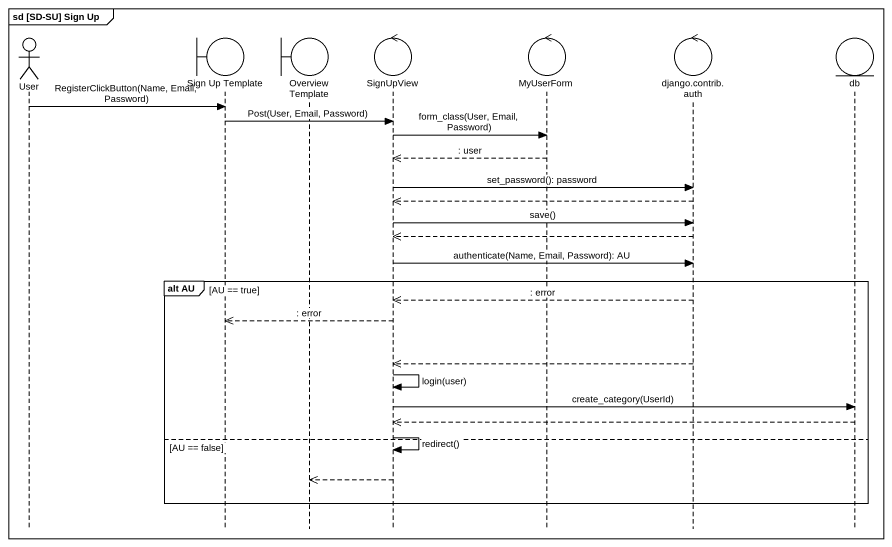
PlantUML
@startuml
mainframe sd [SD-SU] Sign Up
hide footbox
actor User
boundary "Sign Up Template" as Sign_Up_Template
boundary OverviewTemplate
control SignUpView
control MyUserForm
control "django.contrib.auth" as django_contrib_auth
entity db

User -> Sign_Up_Template : RegisterClickButton(Name, Email, Password)
Sign_Up_Template -> SignUpView : Post(User, Email, Password)
SignUpView -> MyUserForm : form_class(User, Email, Password)
MyUserForm -->> SignUpView : : user
SignUpView -> django_contrib_auth : set_password(): password
django_contrib_auth -->> SignUpView
SignUpView -> django_contrib_auth : save()
django_contrib_auth -->> SignUpView
SignUpView -> django_contrib_auth : authenticate(Name, Email, Password): AU
group alt AU [AU == true]
  django_contrib_auth -->> SignUpView : : error
  SignUpView -->> Sign_Up_Template : : error
  django_contrib_auth -->> SignUpView
  SignUpView -> SignUpView : login(user)
  SignUpView -> db : create_category(UserId)
  db -->> SignUpView
  SignUpView -> SignUpView : redirect()
else AU == false
  SignUpView -->> OverviewTemplate
end
@enduml
